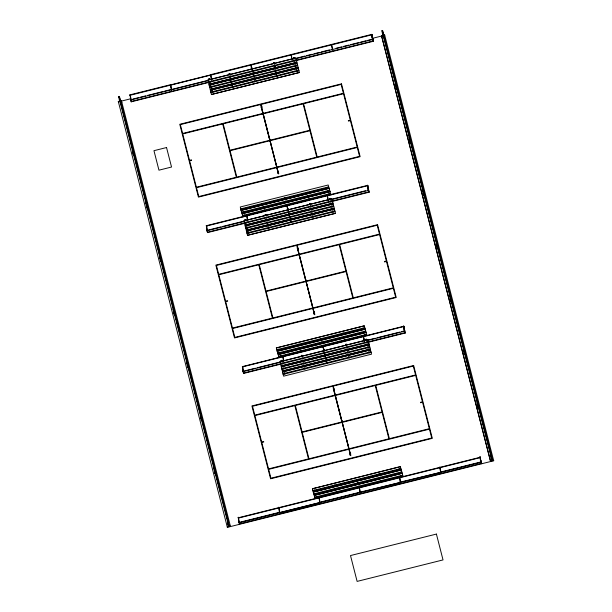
<?xml version="1.0" encoding="UTF-8"?>
<svg xmlns="http://www.w3.org/2000/svg" width="612" height="612" viewBox="0 0 612 612"><rect width="100%" height="100%" fill="white"/><g stroke="black" fill="none" stroke-linecap="round" stroke-linejoin="round"><path stroke-width="0.92" d="M261.003 107.33L261.745 107.896L261.645 106.985M297.134 248.044C299.735 252.282 296.185 242.253 297.356 246.996M333.211 388.872C335.812 393.118 332.262 383.089 333.433 387.824M277.84 171.452C277.037 172.439 278.758 175.269 278.789 173.142M313.918 312.281C313.115 313.267 314.843 316.098 314.866 313.979M297.723 248.77L297.723 247.814M333.8 389.599L333.8 388.651M119.378 96.405L120.319 101.439L119.646 101.646L118.705 96.574L119.378 96.405L228.314 521.623L227.633 521.791L228.498 526.534L229.171 526.366L228.23 521.302L227.549 521.47L228.498 526.534M382.577 30.6L383.525 35.664L382.852 35.84L381.903 30.768L382.577 30.6L491.512 455.818L490.839 455.986M119.462 96.734L118.705 96.574M382.661 30.921L381.903 30.768M130.953 100.246L130.425 95.411L130.264 94.768L130.953 100.246L129.92 94.852L170.534 84.701L171.559 90.086L170.534 84.701M371.882 34.356L372.402 39.183L372.907 39.742L371.882 34.356L210.459 74.71L210.627 75.36L210.819 74.733M210.298 74.962L170.365 84.946L170.702 86.797M130.364 95.197L170.297 85.213M170.633 85.129L210.566 75.146L211.492 80.103M372.042 34.999L371.545 34.44L372.065 37.324M119.937 101.47L118.376 101.86L118.307 101.47L121.421 100.689L230.495 526.565L230.426 526.175L227.304 526.955L227.373 527.345L493.693 460.759L493.624 460.369L490.503 461.15L490.579 461.54L381.505 35.664L384.627 34.884L493.693 460.759M209.61 78.665L208.952 78.933L209.61 78.665L209.847 79.606M229.806 73.616L229.148 73.884L229.806 73.616L230.035 74.557M251.96 68.077L251.303 68.345L251.96 68.077L252.19 69.018M274.115 62.539L273.457 62.806L274.115 62.539L274.344 63.48M293.898 59.379L293.5 57.689L294.173 57.52L294.41 58.469M120.243 101.156L119.646 101.646M293.515 57.788L294.173 57.52M383.441 35.343L382.852 35.84M383.135 35.664L372.647 38.288L373.412 41.272L131.182 101.837L130.348 98.463L130.417 98.853L121.497 101.079L121.421 100.689M207.866 80.004L295.81 58.01L296.904 62.317L208.96 84.311L207.881 80.096L295.81 58.01M130.784 99.595L131.289 100.161M132.942 99.052L138.381 97.691M140.202 97.239L145.641 95.877M147.461 95.426L162.884 91.563M164.705 91.111L170.144 89.75M296.743 58.102L304.906 56.059M306.719 55.6L312.166 54.239M313.987 53.787L319.426 52.425M321.246 51.974L329.409 49.932M336.103 48.256L341.55 46.895M343.363 46.443L348.809 45.081M350.622 44.63L358.793 42.588M360.606 42.129L366.053 40.767M367.866 40.316L371.499 39.405M171.414 89.528L207.445 80.516M131.205 99.832L208.684 80.463M291.947 59.647L291.442 54.927L331.375 44.944L332.637 49.817L331.712 44.852L371.645 34.869L372.57 39.834M295.917 58.653L332.217 49.572M332.553 49.488L372.486 39.505M120.319 102.969L121.88 102.579M208.34 81.878L296.285 59.892M208.776 82.031L131.113 101.447L131.182 101.837M295.68 60.297L373.343 40.882L372.578 37.898M231.107 79.438L230.426 79.606L230.265 78.963M275.721 69.179L275.094 66.593L275.415 68.36L274.742 68.529L274.574 67.878M209.105 85.091L297.05 63.105L298.143 67.412L210.199 89.398L209.12 85.19L297.05 63.105M209.579 86.973L297.524 64.987M209.748 87.615L297.684 65.629M231.504 83.821L232.185 83.645M253.659 78.275L254.34 78.106M275.821 72.736L276.494 72.568M295.879 67.725L296.552 67.557M210.344 90.186L298.289 68.192L299.383 72.507L211.438 94.493L210.36 90.285L298.289 68.192M210.819 92.06L298.763 70.074M210.979 92.71L298.924 70.724M278.055 171.62L261.255 105.891M132.391 150.009L133.064 149.841M395.589 84.196L396.27 84.028M133.844 154.255L133.255 154.752L133.929 154.584L132.988 149.512L132.307 149.68L133.255 154.752M397.05 88.449L396.454 88.947L397.127 88.771L396.186 83.706L395.505 83.875L396.454 88.947M145.993 203.115L146.673 202.947M409.198 137.302L409.872 137.134M410.652 141.556L410.055 142.053L410.736 141.877L409.788 136.813L409.114 136.981L410.055 142.053M146.857 207.858L147.538 207.69L146.589 202.618L145.916 202.786L146.857 207.858L147.446 207.33M329.287 189.207L328.208 184.992L240.264 206.986L241.342 211.194M240.738 208.86L328.682 186.874M240.906 209.511L328.851 187.524M329.126 188.32L241.197 210.406L329.126 188.32L330.908 195.014M241.656 212.188L329.6 190.202M241.824 212.838L329.769 190.852M242.574 215.516L330.518 193.53M242.742 216.166L330.687 194.172M206.275 225.614L206.772 226.18L206.275 225.614L207.3 231.007L206.611 225.53M246.544 215.546L247.041 216.113L246.544 215.546L247.569 220.94M286.814 205.479L287.319 206.037L286.814 205.479L246.881 215.462M327.083 195.412L327.588 195.97L327.083 195.412L287.15 205.395M367.705 187.287L367.69 185.252L368.378 190.73L367.69 185.252M206.627 225.629L246.56 215.638M367.368 185.436L327.42 195.327M206.711 225.966L246.644 215.982M367.858 185.903L367.353 185.337M245.687 219.494L245.03 219.762L245.687 219.494L245.925 220.442M265.883 214.452L265.226 214.713L265.883 214.452L266.121 215.393M288.038 208.906L287.38 209.174L288.038 208.906L288.275 209.855M310.192 203.368L309.534 203.635L310.192 203.368L310.429 204.316M329.983 200.208L329.577 198.525L330.25 198.357L330.488 199.298M329.593 198.625L330.25 198.357M243.943 220.833L331.888 198.846L332.982 203.153L245.037 225.14L243.958 220.932L331.888 198.846M221.085 226.853L207.468 230.257L207.636 230.923M222.898 226.402L243.767 221.184M332.813 198.923L365.486 190.753M207.216 230.686L244.762 221.292M331.084 199.711L368.294 190.409M244.418 222.714L332.362 200.721M332.201 201.019L369.174 191.778L369.243 192.168L207.514 232.606L207.445 232.216L245.335 222.737M245.183 225.927L333.127 203.934L334.221 208.241L246.276 230.234L245.198 226.027L333.127 203.934M245.657 227.802L333.601 205.816M245.825 228.452L333.769 206.466M290.417 218.943L289.744 219.111L290.21 220.81M311.898 213.573L312.571 213.404M331.956 208.554L332.63 208.386M246.422 231.015L334.366 209.029L335.46 213.336L247.516 235.322L246.437 231.114L334.366 209.029M246.896 232.897L334.841 210.91M247.064 233.547L335.001 211.553M159.602 256.221L160.275 256.053M422.8 190.409L423.473 190.24M161.055 260.467L160.466 260.964L161.14 260.796L160.191 255.724L159.518 255.893L160.466 260.964M424.254 194.662L423.665 195.151L424.338 194.983L423.397 189.919L422.716 190.087L423.665 195.151M173.204 309.328L173.885 309.159M436.402 243.515L437.083 243.347M437.863 247.768L437.266 248.258L437.947 248.09L436.999 243.025L436.325 243.194L437.266 248.258M174.068 314.071L174.741 313.902L173.8 308.83L173.12 308.999L174.068 314.071L174.657 313.543M186.813 362.442L187.486 362.273M450.011 296.636L450.692 296.468M451.465 300.882L450.876 301.379L451.549 301.211L450.608 296.139L449.927 296.307L450.876 301.379M187.677 367.185L188.351 367.016L187.41 361.952L186.729 362.12L187.677 367.185L188.267 366.657M364.285 325.829L276.364 347.914L364.285 325.829L365.364 330.036M276.815 349.697L364.76 327.703M276.984 350.339L364.928 328.353M365.203 329.157L277.282 351.242L365.203 329.157L366.986 335.85M277.733 353.025L365.678 331.031M277.902 353.667L365.846 331.681M278.651 356.352L366.596 334.359M278.82 356.995L366.764 335.009M242.352 366.45L242.857 367.009L242.352 366.45L243.377 371.836L242.689 366.366M404.004 329.332L403.767 326.089L404.792 331.482L404.295 330.916M242.719 366.527L282.652 356.544M282.989 356.459L322.922 346.476L323.832 351.38M323.258 346.392L363.191 336.409M363.536 336.325L403.461 326.341M242.788 366.795L282.721 356.811L283.647 361.769M322.991 346.744L283.058 356.727L283.846 360.896M363.666 336.807L363.161 336.24L364.385 340.754M403.935 326.732L403.43 326.173M281.772 360.33L281.107 360.598L281.772 360.33L282.002 361.271M301.961 355.281L301.303 355.549L301.961 355.281L302.198 356.222M324.115 349.743L323.457 350.01L324.115 349.743L324.352 350.684M346.27 344.204L345.612 344.472L346.27 344.204L346.507 345.145M366.328 339.186L365.67 339.453L366.328 339.186L366.565 340.127M280.021 361.669L367.965 339.675L369.059 343.982L281.122 365.976L280.044 361.761L367.965 339.675M244.471 370.933L255.365 368.217M257.178 367.758L279.868 362.09M368.914 339.821L375.263 338.237M377.076 337.778L399.766 332.109M401.587 331.65L404.631 330.832L403.767 326.089M243.293 371.515L280.839 362.128M367.162 340.54L404.371 331.237M280.495 363.543L368.439 341.557M368.286 341.856L405.251 332.607L405.32 333.005L243.591 373.442L243.522 373.045L280.487 363.803M283.073 366.152L282.392 366.32L282.231 365.678M281.26 366.756L369.204 344.77L370.298 349.077L282.354 371.063L281.283 366.856L369.204 344.77M281.734 368.638L369.679 346.644M281.903 369.281L369.847 347.295M368.034 349.391L368.707 349.223M282.499 371.851L370.444 349.857L371.538 354.164L283.593 376.158L282.514 371.951L370.444 349.857M282.974 373.725L370.918 351.739M283.142 374.376L371.086 352.39M200.422 415.556L201.096 415.387M463.621 349.75L464.294 349.582M201.876 419.809L201.279 420.306L201.96 420.138L201.011 415.066L200.338 415.234L201.279 420.306M465.074 354.004L464.485 354.493L465.158 354.325L464.217 349.261L463.536 349.429L464.485 354.493M350.217 453.285L333.41 387.557M214.032 468.677L214.705 468.509M477.23 402.872L477.903 402.696M478.683 407.118L478.087 407.615L478.768 407.447L477.819 402.375L477.146 402.543L478.087 407.615M214.888 473.42L215.569 473.252L214.621 468.18L213.948 468.356L214.888 473.42L215.478 472.892M350.538 454.93C350.967 451.671 348.611 453.377 350.37 453.859C351.693 452.605 348.786 452.222 350.538 454.93L333.196 387.526M400.363 466.658L312.441 488.743L400.363 466.658L401.441 470.873M312.893 490.526L400.837 468.54M313.061 491.176L401.005 469.19M401.281 469.985L313.359 492.071L401.281 469.985L403.063 476.679M313.811 493.853L401.755 471.867M313.979 494.504L401.923 472.518M314.729 497.181L402.673 475.195M314.897 497.831L402.841 475.838M238.16 517.347L238.665 517.913L238.16 517.347L239.185 522.74L481.147 462.244L480.114 456.85L480.497 460.89M238.603 517.698L278.529 507.715M278.873 507.631L318.798 497.648M319.143 497.556L359.068 487.573M359.412 487.489L399.338 477.505M399.682 477.421L439.607 467.438M439.952 467.354L479.877 457.371M278.598 507.929L278.766 507.195L279.454 512.672L320.061 502.513L319.036 497.128L319.64 502.276M359.137 487.787L359.305 487.06L359.91 492.209M399.407 477.72L399.575 476.985L400.263 482.463L400.103 481.82M439.676 467.652L439.844 466.918L440.533 472.395L401.426 481.828M481.147 462.244L480.642 461.678L480.803 462.32L480.114 456.85M238.68 518.02L278.613 508.029M278.95 507.945L318.883 497.961M319.219 497.877L359.152 487.894M359.489 487.81L399.422 477.827M399.758 477.743L439.691 467.759M440.028 467.675L479.961 457.692M279.294 512.022L279.791 512.581L278.934 507.845M240.348 522.105L278.468 512.573M320.887 501.97L359.007 492.438M360.254 492.124L400.6 482.378M440.793 471.99L480.726 462.006M228.414 526.213L229.095 526.045M492.293 460.239L491.696 460.729L492.377 460.561L491.428 455.489L490.755 455.665L491.696 460.729M480.818 460.392L481.583 463.376L239.353 523.941L239.422 524.339L238.588 520.957L238.657 521.347M261.27 106.159C259.412 104.025 263.328 106.006 261.599 107.949M492.377 460.561L382.347 31.12L383.188 35.756M383.104 35.427L492.033 460.645M381.505 35.664L490.503 461.15M480.887 460.782L481.652 463.774L481.583 463.376M372.739 39.099L372.907 39.742M479.777 456.934L479.946 457.585M368.409 188.794L369.243 192.168M404.486 329.623L405.32 333.005M332.469 49.167L332.637 49.817M368.554 189.995L368.715 190.646M404.631 330.832L404.792 331.482M332.132 49.251L332.301 49.901M294.862 60.244L295.03 60.894M329.095 193.882L329.264 194.532M330.939 201.08L331.107 201.723M365.18 334.718L365.341 335.361M367.024 341.909L367.185 342.559M401.258 475.547L401.418 476.197M296.101 65.339L296.269 65.989M297.34 70.426L297.508 71.076M327.259 187.226L327.428 187.876M328.177 190.554L328.346 191.204M332.178 206.167L332.347 206.818M333.418 211.262L333.586 211.913M363.344 328.063L363.505 328.705M364.262 331.39L364.423 332.033M368.263 347.004L368.424 347.654M369.495 352.091L369.663 352.742M399.422 468.891L399.582 469.542M400.34 472.219L400.5 472.869M295.305 62.699L295.474 63.342L294.8 63.51L294.632 62.868M331.39 203.528L331.551 204.178L330.878 204.347L330.709 203.697M367.468 344.365L367.628 345.007M293.5 57.689L293.729 58.637M294.188 60.412L294.357 61.062M295.428 65.507L295.588 66.157M327.504 190.722L327.672 191.372M328.422 194.05L328.59 194.7M329.577 198.525L329.807 199.466M330.266 201.249L330.434 201.899M331.505 206.336L331.673 206.986M363.582 331.559L363.75 332.209M364.5 334.886L364.668 335.529M365.655 339.354L365.892 340.303M366.343 342.077L366.512 342.728M367.582 347.172L367.751 347.823M399.659 472.387L399.827 473.038M400.577 475.715L400.745 476.366M296.667 70.602L296.828 71.244M326.586 187.394L326.754 188.045M332.744 211.431L332.913 212.081M362.664 328.231L362.832 328.881M366.787 344.533L366.955 345.176M368.822 352.267L368.99 352.91M398.741 469.06L398.909 469.71M274.803 65.262L274.972 65.912M276.043 70.357L276.211 71M308.119 195.572L308.287 196.222M309.037 198.9L309.205 199.543M310.881 206.091L311.049 206.741M312.12 211.186L312.288 211.836M344.196 336.401L344.365 337.051M345.114 339.729L345.283 340.379M346.958 346.928L347.126 347.578M348.197 352.015L348.366 352.665M380.282 477.238L380.442 477.888M381.2 480.565L381.36 481.208M275.247 67.71L275.415 68.36M277.282 75.444L277.45 76.095M307.201 192.245L307.369 192.895M311.332 208.547L311.493 209.189L310.82 209.365L310.651 208.715M313.359 216.281L313.528 216.923M343.278 333.073L343.447 333.724M347.409 349.375L347.57 350.026L346.897 350.194L346.729 349.544M349.437 357.11L349.605 357.76M379.363 473.91L379.524 474.56M273.434 62.707L273.671 63.648M274.13 65.43L274.291 66.081M308.364 199.068L308.532 199.719M309.519 203.536L309.748 204.485M310.207 206.267L310.376 206.91M344.441 339.897L344.61 340.547M345.596 344.372L345.826 345.313M346.285 347.096L346.453 347.746M380.519 480.734L380.687 481.384M275.369 70.525L275.53 71.168M276.609 75.613L276.769 76.263M306.528 192.413L306.696 193.063M307.446 195.741L307.614 196.391M311.447 211.354L311.607 212.004M312.686 216.449L312.847 217.092M342.605 333.249L342.774 333.892M343.523 336.569L343.692 337.22M347.524 352.191L347.692 352.833M348.763 357.278L348.932 357.928M378.683 474.078L378.851 474.728M379.601 477.406L379.769 478.056M252.649 70.801L252.817 71.451M253.888 75.896L254.057 76.538M285.965 201.111L286.133 201.761M286.883 204.439L287.051 205.089M288.726 211.637L288.895 212.28M289.966 216.725L290.134 217.375M322.042 341.94L322.21 342.59M322.96 345.267L323.128 345.918M324.804 352.466L324.972 353.116M326.043 357.561L326.211 358.204M358.127 482.776L358.288 483.426M359.045 486.104L359.206 486.754M253.093 73.249L253.261 73.899L252.588 74.067L252.419 73.417M255.127 80.983L255.296 81.633M285.047 197.783L285.215 198.433M289.17 214.085L289.338 214.736L288.665 214.904L288.497 214.254M291.205 221.819L291.373 222.462M321.124 338.62L321.292 339.262M325.255 354.914L325.416 355.564L324.743 355.733L324.574 355.082M327.282 362.648L327.451 363.298M357.209 479.448L357.37 480.099M360.17 491.803L360.33 492.446L359.474 487.703M314.14 312.449L297.333 246.858M261.041 105.861L278.353 173.242C276.639 170.541 279.539 170.962 278.215 172.194C276.517 171.964 278.751 169.754 278.269 173.02M297.118 246.69L314.43 314.078M251.28 68.246L251.501 69.095M251.976 70.969L252.136 71.619M261.332 107.483L269.693 140.117L269.395 138.48M278.139 173.074L269.479 138.809M286.209 204.607L286.378 205.257M287.365 209.082L287.594 210.023M288.053 211.806L288.214 212.448M297.409 248.319L305.77 280.954M314.216 313.91L305.472 279.317M322.287 345.443L322.455 346.086M323.442 349.911L323.672 350.852M324.13 352.634L324.299 353.285M333.486 389.148L341.848 421.783M358.364 486.272L358.533 486.923M253.215 76.064L253.376 76.707M254.447 81.151L254.615 81.801M284.373 197.951L284.542 198.602M285.291 201.279L285.46 201.929M289.292 216.893L289.453 217.543M290.532 221.988L290.692 222.63M320.451 338.788L320.619 339.43M321.369 342.116L321.537 342.758M325.37 357.729L325.538 358.372M326.609 362.817L326.77 363.467M356.528 479.617L356.697 480.267M357.446 482.944L357.615 483.595M230.495 76.339L230.663 76.99M231.734 81.434L231.902 82.077M263.81 206.649L263.979 207.3M264.728 209.977L264.897 210.627M266.572 217.176L266.74 217.818M267.811 222.263L267.98 222.913M299.888 347.486L300.056 348.129M300.806 350.814L300.974 351.456M302.649 358.005L302.818 358.655M303.889 363.1L304.057 363.742M335.965 488.315L336.133 488.965M336.883 491.643L337.051 492.293M232.973 86.522L233.141 87.172M262.892 203.322L263.061 203.972M269.05 227.358L269.219 228.001M298.97 344.158L299.138 344.801M303.101 360.453L303.261 361.103L302.588 361.271L302.42 360.629M305.128 368.187L305.296 368.837M335.047 484.987L335.215 485.637M229.125 73.784L229.362 74.725M229.821 76.508L229.982 77.158M264.055 210.145L264.216 210.796M265.203 214.621L265.44 215.562M265.899 217.344L266.059 217.987M300.132 350.982L300.301 351.625M301.288 355.45L301.517 356.391M301.976 358.173L302.144 358.823M336.21 491.811L336.378 492.461M231.053 81.603L231.221 82.245M232.292 86.69L232.461 87.34M262.219 203.49L262.38 204.14M263.137 206.818L263.298 207.468M267.138 222.431L267.299 223.082M268.377 227.526L268.538 228.177M298.296 344.327L298.465 344.969M299.214 347.654L299.383 348.297M303.215 363.268L303.376 363.911M304.455 368.355L304.615 369.005M334.374 485.155L334.542 485.806M335.292 488.483L335.46 489.133M266.342 219.792L266.511 220.442M210.298 81.388L210.467 82.039M244.54 215.026L244.701 215.676M246.384 222.225L246.544 222.867M280.617 355.855L280.786 356.505M282.461 363.054L282.622 363.704M316.695 496.692L316.863 497.342M210.75 83.836L210.91 84.487L210.237 84.655L210.069 84.012M211.538 86.483L211.706 87.126M212.777 91.571L212.945 92.221M242.704 208.371L242.865 209.021M243.622 211.698L243.783 212.349M246.827 224.673L246.996 225.323L246.315 225.491L246.146 224.841M247.623 227.312L247.783 227.962M248.855 232.407L249.023 233.05M278.781 349.207L278.95 349.85M279.699 352.535L279.868 353.178M283.7 368.149L283.861 368.791M284.94 373.236L285.1 373.886M314.859 490.036L315.027 490.686M315.777 493.364L315.945 494.014M208.937 78.833L209.166 79.774M245.014 219.67L245.251 220.611M281.092 360.499L281.329 361.44M209.625 81.557L209.794 82.207M210.865 86.652L211.033 87.294M242.941 211.867L243.109 212.517M243.859 215.195L244.027 215.845M245.703 222.393L245.871 223.036M246.942 227.48L247.11 228.131M279.018 352.703L279.187 353.346M279.936 356.031L280.105 356.674M281.78 363.222L281.948 363.872M283.019 368.317L283.188 368.959M315.103 493.532L315.264 494.182M316.022 496.86L316.182 497.51M212.104 91.739L212.272 92.389M242.023 208.539L242.191 209.189M248.181 232.575L248.35 233.226M278.1 349.375L278.269 350.018M284.259 373.404L284.427 374.054M314.185 490.204L314.346 490.855M241.182 210.314L242.964 217.008M277.259 351.143L279.041 357.836M313.336 491.979L315.119 498.673M276.341 347.815L277.42 352.022M312.418 488.651L313.497 492.859M243.568 371.163L243.714 371.752M171.054 89.528L171.222 90.171M207.131 230.357L207.3 231.007M243.209 371.193L243.377 371.836M207.445 232.216L206.68 229.225L207.514 232.606M243.522 373.045L242.757 370.061L243.591 373.442M129.92 94.852L130.088 95.495M239.185 522.74L238.496 517.262M229.171 526.366L119.141 96.925L119.99 101.561M119.906 101.24L228.834 526.45M118.307 101.47L227.373 527.345M367.491 343.929L367.942 345.834M368.73 349.024L369.143 350.745M366.81 344.097L367.231 345.818M368.049 349.192L368.5 351.089M331.413 203.1L331.865 204.997M332.653 208.187L333.066 209.908M330.732 203.268L331.153 204.989M331.972 208.355L332.423 210.26M295.328 62.263L295.78 64.168M296.568 67.358L297.019 69.255M294.655 62.432L295.106 64.337M295.894 67.527L296.315 69.248M347.432 348.947L347.846 350.668M348.672 354.034L349.085 355.763M346.752 349.115L347.172 350.837M347.991 354.203L348.412 355.932M346.782 349.291L347.203 351.013M348.021 354.386L348.442 356.108M310.207 203.467L310.598 205.058M311.347 208.111L311.799 210.015M312.587 213.206L313.007 214.927M310.674 208.279L311.095 210.008M311.913 213.374L312.365 215.271M274.13 62.638L274.52 64.222M276.509 72.369L276.93 74.098M274.597 67.45L275.017 69.171M275.836 72.537L276.287 74.442M325.278 354.486L325.691 356.207M326.51 359.573L326.93 361.302M324.597 354.654L325.048 356.551M325.836 359.749L326.288 361.646M288.053 209.006L288.443 210.597M289.193 213.649L289.614 215.378M290.432 218.744L290.853 220.465M288.52 213.817L288.94 215.546M289.759 218.912L290.18 220.634M251.976 68.177L252.366 69.76M253.116 72.82L253.567 74.718M254.355 77.908L254.776 79.636M252.442 72.989L252.863 74.71M253.682 78.084L254.133 79.981M303.116 360.024L303.537 361.746M304.355 365.119L304.776 366.84M302.443 360.193L302.894 362.09M303.682 365.288L304.133 367.185M267.039 219.188L267.459 220.917M268.278 224.283L268.699 226.004M266.365 219.364L266.786 221.085M267.605 224.451L268.056 226.356M229.821 73.715L230.211 75.299M230.961 78.359L231.412 80.256M232.2 83.454L232.621 85.175M230.288 78.527L230.709 80.249M231.527 83.622L231.979 85.519M282.928 365.073L283.348 366.795M284.167 370.161L284.588 371.889M284.197 370.344L284.618 372.065M282.254 365.242L282.706 367.139M283.486 370.337L283.907 372.058M246.85 224.237L247.271 225.966M248.09 229.332L248.541 231.229M246.169 224.413L246.621 226.31M247.409 229.5L247.86 231.405M210.773 83.408L211.186 85.129M212.012 88.503L212.425 90.224M210.092 83.576L210.543 85.473M211.331 88.671L211.783 90.568M491.107 455.688L491.956 460.323M477.505 402.566L478.431 407.531M463.98 349.773L464.822 354.409M463.896 349.452L464.738 354.088M450.287 296.338L451.212 301.295M436.761 243.545L437.603 248.174M436.677 243.216L437.526 247.852M423.076 190.11L424.001 195.067M409.474 137.004L410.4 141.961M395.865 83.898L396.79 88.862M384.627 34.884L384.696 35.274M373.343 40.882L373.412 41.272M440.013 467.568L440.877 472.311M404.456 331.566L403.53 326.609L363.597 336.592L364.446 341.221M368.378 190.73L367.452 185.773L327.519 195.756L328.361 200.392M331.627 44.531L331.773 45.074L331.291 44.615M399.743 477.635L400.608 482.378M370.298 349.077L282.354 371.063M369.059 343.982L281.122 365.976M364.102 341.312L363.26 336.677L323.327 346.66L324.176 351.296M335.46 213.336L247.516 235.322M334.221 208.241L246.276 230.234M332.982 203.153L245.037 225.14M328.108 200.797L327.183 195.84L287.25 205.823L288.091 210.459M299.383 72.507L211.438 94.493M298.143 67.412L210.199 89.398M296.904 62.317L208.96 84.311M291.358 54.598L291.503 55.141L291.021 54.682M292.031 59.968L291.105 55.011L251.172 64.994L252.014 69.63M349.995 453.117L350.293 454.739L341.55 420.146M341.771 420.314L342.154 422.272M314.392 313.841C312.74 311.523 315.509 311.913 314.293 313.023C312.594 312.801 314.828 310.59 314.346 313.857M305.694 279.485L306.069 281.443M287.755 210.543L286.913 205.907L246.98 215.891L247.761 220.06M269.617 138.649L269.991 140.607M251.088 64.665L251.234 65.209L250.752 64.75M251.677 69.714L250.836 65.079L210.903 75.062L211.744 79.698M227.909 521.493L228.75 526.129M214.307 468.379L215.225 473.336M200.698 415.257L201.623 420.222M187.088 362.143L188.014 367.101M173.479 309.029L174.405 313.987M159.962 256.244L160.803 260.88M159.877 255.923L160.719 260.551M146.268 202.817L147.194 207.774M132.75 150.032L133.592 154.668M132.666 149.71L133.508 154.346M350.072 455.03C350.684 456.942 351.632 453.683 350.072 455.03M341.488 83.844L179.767 124.282L198.426 197.118L360.147 156.68L341.488 83.844M341.144 84.402L180.341 124.603L182.613 133.477L343.416 93.276L341.144 84.402M222.692 123.938L182.728 133.936L189.498 160.352L191.472 159.862L191.587 160.313L189.613 160.811L196.383 187.226L236.347 177.235L222.692 123.938M303.093 103.841L223.166 123.823L229.936 150.246L309.863 130.257L303.093 103.841M343.531 93.728L303.567 103.719L317.223 157.016L357.186 147.025L350.416 120.602L348.442 121.092L348.327 120.64L350.301 120.151L343.531 93.728M166.54 147.538L153.956 150.69L158.952 170.174L171.536 167.03L166.54 147.538M309.978 130.716L230.051 150.697L236.821 177.12L316.748 157.139L309.978 130.716M357.301 147.477L196.498 187.685L198.77 196.559L359.573 156.351L357.301 147.477M330.044 191.648L242.115 213.733L330.044 191.648M377.566 224.673L215.845 265.111L234.503 337.946L396.232 297.508L377.566 224.673M377.222 225.231L216.418 265.44L218.691 274.314L379.494 234.105L377.222 225.231M258.769 264.774L218.805 274.765L225.576 301.188L227.549 300.691L227.664 301.15L225.69 301.639L232.461 328.063L272.424 318.072L258.769 264.774M339.17 244.67L259.243 264.652L266.013 291.075L345.941 271.093L339.17 244.67M379.608 234.557L339.645 244.555L353.3 297.853L393.264 287.854L386.493 261.439L384.52 261.928L384.405 261.477L386.379 260.98L379.608 234.557M346.055 271.544L266.128 291.526L272.898 317.949L352.826 297.968L346.055 271.544M393.378 288.313L232.575 328.514L234.847 337.388L395.65 297.18L393.378 288.313M366.121 332.484L278.2 354.57L366.121 332.484M282.958 356.291L282.782 357.026L282.958 356.291M323.228 346.224L323.052 346.958L323.228 346.224M413.651 365.509L251.922 405.947L270.58 478.783L432.309 438.345L413.651 365.509M413.299 366.068L252.496 406.269L254.768 415.143L415.571 374.942L413.299 366.068M294.854 405.603L254.89 415.594L261.653 442.017L263.627 441.527L263.741 441.979L261.775 442.476L268.538 468.891L308.502 458.901L294.854 405.603M375.248 385.506L295.321 405.488L302.091 431.911L382.018 411.922L375.248 385.506M415.686 375.393L375.722 385.384L389.377 438.682L429.341 428.691L422.571 402.268L420.605 402.757L420.482 402.306L422.456 401.816L415.686 375.393M382.133 412.381L302.206 432.363L308.976 458.786L388.903 438.804L382.133 412.381M429.456 429.142L268.66 469.35L270.932 478.217L431.728 438.016L429.456 429.142M402.199 473.313L314.277 495.399L402.199 473.313M436.41 534.077L350.5 555.558L357.117 581.4L443.027 559.919L436.41 534.077"/></g></svg>
